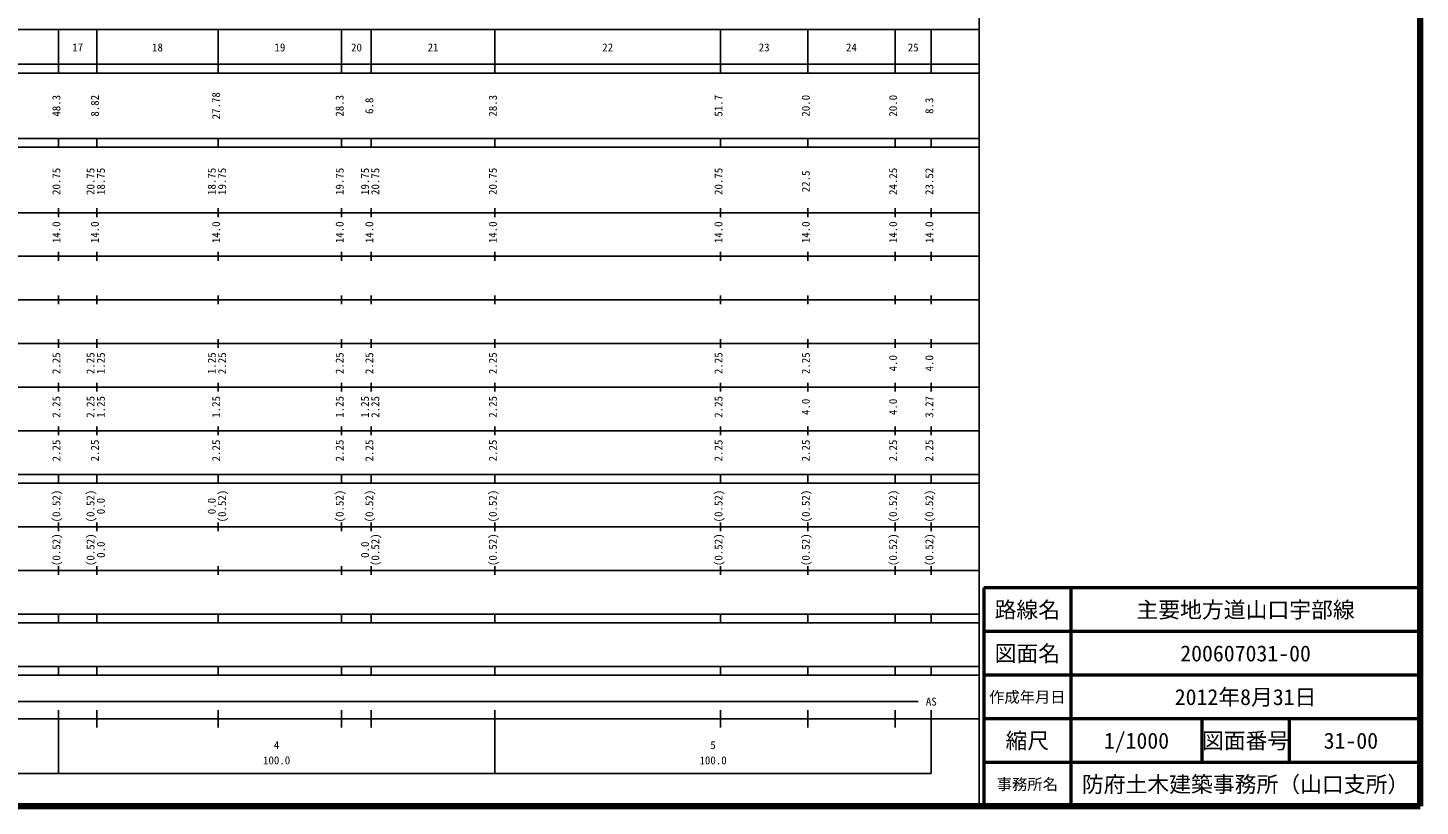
# Model space of a CAD drawing. Units: millimetres on the paper, enlarged 1000 times. Extents: x 40000 to 680000, y 20000 to 380000.
# Drawn here: x 361005 to 680000, y 20000 to 198357 of the extents above; entities that cross this region are included whole.
import ezdxf
from ezdxf.enums import TextEntityAlignment as Align

# ---------------------------------------------------------------- set-up
doc = ezdxf.new("R2010")
doc.units = ezdxf.units.MM
doc.header["$LTSCALE"] = 1000
for name, color, linetype, lineweight in [('M-TTL', 2, 'Continuous', 140), ('M-TTL-BAND', 7, 'Continuous', 25), ('M-TTL-FRAM', 2, 'Continuous', 50), ('M-TTL-LINE', 7, 'Continuous', 50)]:
    doc.layers.add(name, color=color, linetype=linetype, lineweight=lineweight)
doc.layers.add('M-TTL-TXT', color=7, linetype='Continuous')
doc.styles.add('ＭＳ ゴシック', font='')
doc.styles.get('ＭＳ ゴシック').set_extended_font_data('MS Gothic')

msp = doc.modelspace()

# ---------------------------------------------------------------- linework, layer by layer
at = {"layer": 'M-TTL'}
for p, q in [((680000, 20000), (680000, 380000)), ((40000, 20000), (680000, 20000))]:
    msp.add_line(p, q, dxfattribs=at)
at = {"layer": 'M-TTL-BAND'}
for p, q in [((579000, 20000), (579000, 370000)), ((68000, 198000), (579000, 198000)), ((368000, 188000), (368000, 198000)), ((376820, 188000), (376820, 198000)), ((404600, 188000), (404600, 198000)), ((432900, 188000), (432900, 198000)), ((439700, 188000), (439700, 198000)), ((468000, 188000), (468000, 198000)), ((519700, 188000), (519700, 198000)), ((539700, 188000), (539700, 198000)), ((559700, 188000), (559700, 198000)), ((568000, 188000), (568000, 198000)), ((40000, 190000), (579000, 190000)), ((40000, 188000), (579000, 188000)), ((40000, 173000), (579000, 173000)), ((368000, 171000), (368000, 173000)), ((376820, 171000), (376820, 173000)), ((404600, 171000), (404600, 173000)), ((432900, 171000), (432900, 173000)), ((439700, 171000), (439700, 173000)), ((468000, 171000), (468000, 173000)), ((519700, 171000), (519700, 173000)), ((539700, 171000), (539700, 173000)), ((559700, 171000), (559700, 173000)), ((568000, 171000), (568000, 173000)), ((40000, 171000), (579000, 171000)), ((368000, 155000), (368000, 157000)), ((376820, 155000), (376820, 157000)), ((404600, 155000), (404600, 157000)), ((432900, 155000), (432900, 157000)), ((439700, 155000), (439700, 157000)), ((468000, 155000), (468000, 157000)), ((519700, 155000), (519700, 157000)), ((539700, 155000), (539700, 157000)), ((559700, 155000), (559700, 157000)), ((568000, 155000), (568000, 157000)), ((40000, 156000), (579000, 156000)), ((368000, 145000), (368000, 147000)), ((376820, 145000), (376820, 147000)), ((404600, 145000), (404600, 147000)), ((432900, 145000), (432900, 147000)), ((439700, 145000), (439700, 147000)), ((468000, 145000), (468000, 147000)), ((519700, 145000), (519700, 147000)), ((539700, 145000), (539700, 147000)), ((559700, 145000), (559700, 147000)), ((568000, 145000), (568000, 147000)), ((46000, 146000), (579000, 146000)), ((52000, 136000), (579000, 136000)), ((368000, 135000), (368000, 137000)), ((376820, 135000), (376820, 137000)), ((404600, 135000), (404600, 137000)), ((432900, 135000), (432900, 137000)), ((439700, 135000), (439700, 137000)), ((468000, 135000), (468000, 137000)), ((519700, 135000), (519700, 137000)), ((539700, 135000), (539700, 137000)), ((559700, 135000), (559700, 137000)), ((568000, 135000), (568000, 137000)), ((46000, 126000), (579000, 126000)), ((368000, 125000), (368000, 127000)), ((376820, 125000), (376820, 127000)), ((404600, 125000), (404600, 127000)), ((432900, 125000), (432900, 127000)), ((439700, 125000), (439700, 127000)), ((468000, 125000), (468000, 127000)), ((519700, 125000), (519700, 127000)), ((539700, 125000), (539700, 127000)), ((559700, 125000), (559700, 127000)), ((568000, 125000), (568000, 127000)), ((52000, 116000), (579000, 116000)), ((368000, 115000), (368000, 117000)), ((376820, 115000), (376820, 117000)), ((404600, 115000), (404600, 117000)), ((432900, 115000), (432900, 117000)), ((439700, 115000), (439700, 117000)), ((468000, 115000), (468000, 117000)), ((519700, 115000), (519700, 117000)), ((539700, 115000), (539700, 117000)), ((559700, 115000), (559700, 117000)), ((568000, 115000), (568000, 117000)), ((46000, 106000), (579000, 106000)), ((368000, 105000), (368000, 107000)), ((376820, 105000), (376820, 107000)), ((404600, 105000), (404600, 107000)), ((432900, 105000), (432900, 107000)), ((439700, 105000), (439700, 107000)), ((468000, 105000), (468000, 107000)), ((519700, 105000), (519700, 107000)), ((539700, 105000), (539700, 107000)), ((559700, 105000), (559700, 107000)), ((568000, 105000), (568000, 107000)), ((40000, 96000), (579000, 96000)), ((368000, 94000), (368000, 96000)), ((376820, 94000), (376820, 96000)), ((404600, 94000), (404600, 96000)), ((432900, 94000), (432900, 96000)), ((439700, 94000), (439700, 96000)), ((468000, 94000), (468000, 96000)), ((519700, 94000), (519700, 96000)), ((539700, 94000), (539700, 96000)), ((559700, 94000), (559700, 96000)), ((568000, 94000), (568000, 96000)), ((40000, 94000), (579000, 94000)), ((49000, 84000), (579000, 84000)), ((368000, 83000), (368000, 85000)), ((376820, 83000), (376820, 85000)), ((404600, 83000), (404600, 85000)), ((432900, 83000), (432900, 85000)), ((439700, 83000), (439700, 85000)), ((468000, 83000), (468000, 85000)), ((519700, 83000), (519700, 85000)), ((539700, 83000), (539700, 85000)), ((559700, 83000), (559700, 85000)), ((568000, 83000), (568000, 85000)), ((40000, 74000), (579000, 74000)), ((368000, 73000), (368000, 75000)), ((376820, 73000), (376820, 75000)), ((404600, 73000), (404600, 75000)), ((432900, 73000), (432900, 75000)), ((439700, 73000), (439700, 75000)), ((468000, 73000), (468000, 75000)), ((519700, 73000), (519700, 75000)), ((539700, 73000), (539700, 75000)), ((559700, 73000), (559700, 75000)), ((568000, 73000), (568000, 75000)), ((40000, 64000), (579000, 64000)), ((368000, 62000), (368000, 64000)), ((376820, 62000), (376820, 64000)), ((404600, 62000), (404600, 64000)), ((432900, 62000), (432900, 64000)), ((439700, 62000), (439700, 64000)), ((468000, 62000), (468000, 64000)), ((519700, 62000), (519700, 64000)), ((539700, 62000), (539700, 64000)), ((559700, 62000), (559700, 64000)), ((568000, 62000), (568000, 64000)), ((40000, 62000), (579000, 62000)), ((40000, 52000), (579000, 52000)), ((368000, 50000), (368000, 52000)), ((376820, 50000), (376820, 52000)), ((404600, 50000), (404600, 52000)), ((432900, 50000), (432900, 52000)), ((439700, 50000), (439700, 52000)), ((468000, 50000), (468000, 52000)), ((519700, 50000), (519700, 52000)), ((539700, 50000), (539700, 52000)), ((559700, 50000), (559700, 52000)), ((568000, 50000), (568000, 52000)), ((40000, 50000), (579000, 50000)), ((71000, 44000), (565000, 44000)), ((368000, 27500), (368000, 42000)), ((376820, 38000), (376820, 42000)), ((404600, 38000), (404600, 42000)), ((432900, 38000), (432900, 42000)), ((439700, 38000), (439700, 42000)), ((468000, 27500), (468000, 42000)), ((519700, 38000), (519700, 42000)), ((539700, 38000), (539700, 42000)), ((559700, 38000), (559700, 42000)), ((568000, 27500), (568000, 42000)), ((40000, 40000), (579000, 40000)), ((68000, 27500), (568000, 27500))]:
    msp.add_line(p, q, dxfattribs=at)
at = {"layer": 'M-TTL-FRAM'}
for p, q in [((680000, 70000), (580000, 70000)), ((580000, 70000), (580000, 20000))]:
    msp.add_line(p, q, dxfattribs=at)
at = {"layer": 'M-TTL-LINE'}
for p, q in [((600000, 70000), (600000, 20000)), ((680000, 60000), (580000, 60000)), ((680000, 50000), (580000, 50000)), ((680000, 40000), (580000, 40000)), ((630000, 40000), (630000, 30000)), ((650000, 40000), (650000, 30000)), ((680000, 30000), (580000, 30000))]:
    msp.add_line(p, q, dxfattribs=at)

# ---------------------------------------------------------------- texts
at = {"layer": 'M-TTL-BAND', "style": 'ＭＳ ゴシック'}
for s, p in [('17', (372410, 192405)), ('18', (390710, 192405)), ('19', (418750, 192405)), ('20', (436300, 192405)), ('21', (453850, 192405)), ('22', (493850, 192405)), ('23', (529700, 192405)), ('24', (549700, 192405)), ('25', (563850, 192405)), ('AS', (568000, 42500)), ('4', (418000, 32523)), ('5', (518000, 32523)), ('100.0', (418000, 29033)), ('100.0', (518000, 29033))]:
    msp.add_text(s, height=1833, dxfattribs=at).set_placement(p, align=Align.BOTTOM_CENTER)
for s, p in [('48.3', (369000, 180500)), ('8.82', (377820, 180500)), ('27.78', (405600, 180500)), ('28.3', (433900, 180500)), ('6.8', (440700, 180500)), ('28.3', (469000, 180500)), ('51.7', (520700, 180500)), ('20.0', (540700, 180500)), ('20.0', (560700, 180500)), ('8.3', (569000, 180500)), ('20.75', (369000, 163174)), ('20.75', (376820, 163174)), ('18.75', (379190, 163174)), ('18.75', (404600, 163174)), ('19.75', (406970, 163174)), ('19.75', (433900, 163174)), ('19.75', (439700, 163174)), ('20.75', (442070, 163174)), ('20.75', (469000, 163174)), ('20.75', (520700, 163174)), ('24.25', (560700, 163174)), ('23.52', (569000, 163174)), ('22.5', (540700, 163174)), ('14.0', (369000, 151500)), ('14.0', (377820, 151500)), ('14.0', (405600, 151500)), ('14.0', (433900, 151500)), ('14.0', (440700, 151500)), ('14.0', (469000, 151500)), ('14.0', (520700, 151500)), ('14.0', (540700, 151500)), ('14.0', (560700, 151500)), ('14.0', (569000, 151500)), ('2.25', (369000, 121500)), ('2.25', (376820, 121500)), ('1.25', (379190, 121500)), ('1.25', (404600, 121500)), ('2.25', (406970, 121500)), ('2.25', (433900, 121500)), ('2.25', (440700, 121500)), ('2.25', (469000, 121500)), ('2.25', (520700, 121500)), ('2.25', (540700, 121500)), ('4.0', (560700, 121500)), ('4.0', (569000, 121500)), ('2.25', (369000, 111500)), ('2.25', (376820, 111500)), ('1.25', (379190, 111500)), ('1.25', (405600, 111500)), ('1.25', (433900, 111500)), ('1.25', (439700, 111500)), ('2.25', (442070, 111500)), ('2.25', (469000, 111500)), ('2.25', (520700, 111500)), ('4.0', (540700, 111500)), ('4.0', (560700, 111500)), ('3.27', (569000, 111500)), ('2.25', (369000, 101500)), ('2.25', (377820, 101500)), ('2.25', (405600, 101500)), ('2.25', (433900, 101500)), ('2.25', (440700, 101500)), ('2.25', (469000, 101500)), ('2.25', (520700, 101500)), ('2.25', (540700, 101500)), ('2.25', (560700, 101500)), ('2.25', (569000, 101500)), ('(0.52)', (369000, 88764)), ('(0.52)', (376820, 88764)), ('0.0', (379190, 88764)), ('0.0', (404600, 88764)), ('(0.52)', (406970, 88764)), ('(0.52)', (433900, 88764)), ('(0.52)', (440700, 88764)), ('(0.52)', (469000, 88764)), ('(0.52)', (520700, 88764)), ('(0.52)', (540700, 88764)), ('(0.52)', (560700, 88764)), ('(0.52)', (569000, 88764)), ('(0.52)', (369000, 78764)), ('(0.52)', (376820, 78764)), ('0.0', (379190, 78764)), ('0.0', (439700, 78764)), ('(0.52)', (442070, 78764)), ('(0.52)', (469000, 78764)), ('(0.52)', (520700, 78764)), ('(0.52)', (540700, 78764)), ('(0.52)', (560700, 78764)), ('(0.52)', (569000, 78764))]:
    msp.add_text(s, height=1833, rotation=90, dxfattribs=at).set_placement(p, align=Align.BOTTOM_CENTER)
at = {"layer": 'M-TTL-TXT', "style": 'ＭＳ ゴシック'}
for s, height, p in [('路線名', 3666, (590000, 65000)), ('路線名', 3666, (590000, 65000)), ('主要地方道山口宇部線', 3666, (640000, 65000)), ('図面名', 3666, (590000, 55000)), ('図面名', 3666, (590000, 55000)), ('200607031-00', 3666, (640000, 55000)), ('作成年月日', 2566, (590000, 45000)), ('作成年月日', 2566, (590000, 45000)), ('2012年8月31日', 3666, (640000, 45000)), ('縮尺', 3666, (590000, 35000)), ('縮尺', 3666, (590000, 35000)), ('1/1000', 3666, (615000, 35000)), ('図面番号', 3666, (640000, 35000)), ('図面番号', 3666, (640000, 35000)), ('31-00', 3666, (664125, 35000)), ('事務所名', 2566, (590000, 25000)), ('事務所名', 2566, (590000, 25000)), ('防府土木建築事務所（山口支所）', 3666, (640000, 25000))]:
    msp.add_text(s, height=height, dxfattribs=at).set_placement(p, align=Align.MIDDLE_CENTER)

doc.saveas('drawing.dxf')
